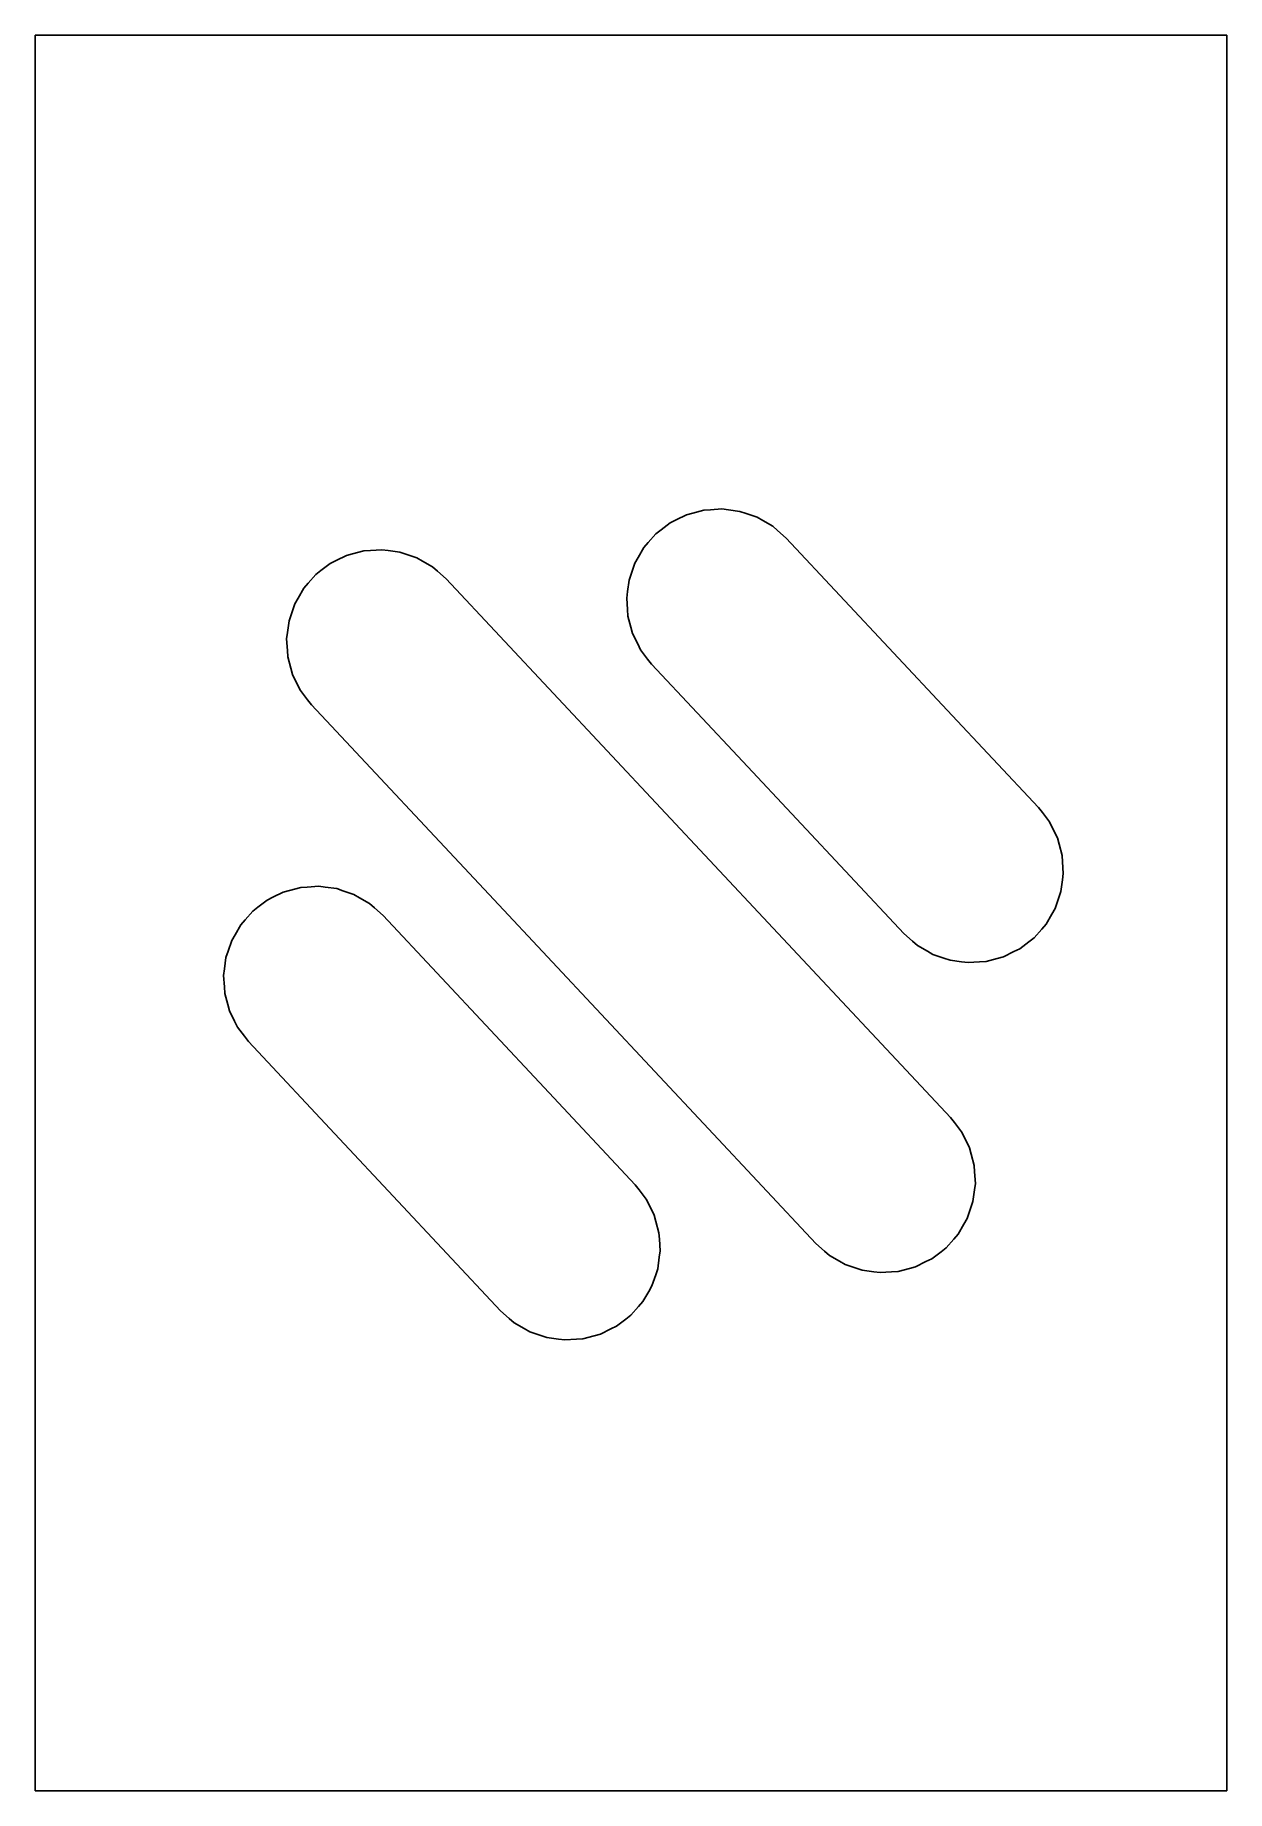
# Model space of a CAD drawing. Header units: metres. Extents: x -18.5 to 13.8, y -1.1 to 46.5.
import ezdxf

# ---------------------------------------------------------------- set-up
doc = ezdxf.new("R2010")
doc.units = ezdxf.units.M

msp = doc.modelspace()

# ---------------------------------------------------------------- linework, layer by layer
for p, q in [((-17.756, 46.5), (-18.55, 46.5)), ((-18.55, 46.5), (-18.55, 45.322)), ((-15.979, 46.5), (-17.756, 46.5)), ((-14.704, 46.5), (-15.979, 46.5)), ((-14.644, 46.5), (-14.704, 46.5)), ((-14.704, 46.5), (-14.704, 46.5)), ((-14.564, 46.5), (-14.644, 46.5)), ((-14.469, 46.5), (-14.564, 46.5)), ((-14.366, 46.5), (-14.469, 46.5)), ((-14.265, 46.5), (-14.366, 46.5)), ((-14.175, 46.5), (-14.265, 46.5)), ((-14.105, 46.5), (-14.175, 46.5)), ((-14.061, 46.5), (-14.105, 46.5)), ((8.457, 46.5), (-14.061, 46.5)), ((8.682, 46.5), (8.457, 46.5)), ((12.65, 46.5), (8.682, 46.5)), ((12.678, 46.5), (12.65, 46.5)), ((12.731, 46.5), (12.678, 46.5)), ((12.806, 46.5), (12.731, 46.5)), ((12.896, 46.5), (12.806, 46.5)), ((12.993, 46.5), (12.896, 46.5)), ((13.086, 46.5), (12.993, 46.5)), ((13.168, 46.5), (13.086, 46.5)), ((13.233, 46.5), (13.168, 46.5)), ((13.278, 46.5), (13.233, 46.5)), ((13.75, 46.5), (13.278, 46.5)), ((13.75, 45.242), (13.75, 46.5)), ((-18.55, 45.322), (-18.55, 45.26)), ((-18.55, 45.26), (-18.55, 45.132)), ((13.75, 44.449), (13.75, 45.242)), ((-18.55, 45.132), (-18.55, 44.94)), ((-18.55, 44.94), (-18.55, 44.694)), ((-18.55, 44.694), (-18.55, 42.976)), ((13.75, 33.564), (13.75, 44.449)), ((-18.55, 42.976), (-18.55, 42.8)), ((-18.55, 42.8), (-18.55, 42.583)), ((-18.55, 42.583), (-18.55, 41.727)), ((-18.55, 41.727), (-18.55, 41.519)), ((-18.55, 41.519), (-18.55, 41.298)), ((-18.55, 41.298), (-18.55, 41.081)), ((-18.55, 41.081), (-18.55, 40.888)), ((-18.55, 40.888), (-18.55, 40.25)), ((-18.55, 40.25), (-18.55, 34.806)), ((-18.55, 34.806), (-18.55, 33.637)), ((-18.55, 33.637), (-18.55, 30.314)), ((-1.337, 33.278), (-1.178, 33.356)), ((-1.178, 33.356), (-0.897, 33.494)), ((-0.897, 33.494), (-0.726, 33.54)), ((-0.726, 33.54), (-0.424, 33.621)), ((-0.424, 33.621), (-0.247, 33.633)), ((-0.247, 33.633), (0.065, 33.653)), ((0.065, 33.653), (0.241, 33.63)), ((0.241, 33.63), (0.551, 33.589)), ((0.551, 33.589), (0.719, 33.532)), ((0.719, 33.532), (1.015, 33.431)), ((1.015, 33.431), (1.169, 33.343)), ((1.169, 33.343), (1.44, 33.186)), ((13.75, 0.982), (13.75, 33.564)), ((-1.932, 32.744), (-1.725, 32.98)), ((-1.725, 32.98), (-1.585, 33.087)), ((-1.585, 33.087), (-1.337, 33.278)), ((1.44, 33.186), (1.573, 33.07)), ((1.573, 33.07), (1.808, 32.863)), ((1.808, 32.863), (6.172, 28.202)), ((-10.395, 32.252), (-10.115, 32.39)), ((-10.115, 32.39), (-9.944, 32.436)), ((-9.944, 32.436), (-9.641, 32.517)), ((-9.641, 32.517), (-9.464, 32.528)), ((-9.464, 32.528), (-9.152, 32.549)), ((-9.152, 32.549), (-8.977, 32.525)), ((-8.977, 32.525), (-8.666, 32.485)), ((-8.666, 32.485), (-8.499, 32.428)), ((-8.499, 32.428), (-8.202, 32.327)), ((-2.205, 32.34), (-2.049, 32.611)), ((-2.049, 32.611), (-1.932, 32.744)), ((-10.943, 31.875), (-10.803, 31.983)), ((-10.803, 31.983), (-10.554, 32.173)), ((-10.554, 32.173), (-10.395, 32.252)), ((-8.202, 32.327), (-8.049, 32.238)), ((-8.049, 32.238), (-7.778, 32.082)), ((-7.778, 32.082), (-7.645, 31.965)), ((-7.645, 31.965), (-7.409, 31.759)), ((-2.394, 31.89), (-2.294, 32.187)), ((-2.294, 32.187), (-2.205, 32.34)), ((-11.423, 31.236), (-11.266, 31.507)), ((-11.266, 31.507), (-11.149, 31.64)), ((-11.149, 31.64), (-10.943, 31.875)), ((-7.409, 31.759), (1.318, 22.436)), ((-2.492, 31.412), (-2.451, 31.723)), ((-2.451, 31.723), (-2.394, 31.89)), ((-11.612, 30.786), (-11.511, 31.082)), ((-11.511, 31.082), (-11.423, 31.236)), ((-2.515, 31.237), (-2.492, 31.412)), ((-2.495, 30.925), (-2.515, 31.237)), ((-11.71, 30.308), (-11.669, 30.618)), ((-11.669, 30.618), (-11.612, 30.786)), ((-2.484, 30.748), (-2.495, 30.925)), ((-2.403, 30.445), (-2.484, 30.748)), ((-18.55, 30.314), (-18.55, 13.448)), ((-11.733, 30.132), (-11.71, 30.308)), ((-11.713, 29.82), (-11.733, 30.132)), ((-2.357, 30.274), (-2.403, 30.445)), ((-2.218, 29.994), (-2.357, 30.274)), ((-2.14, 29.835), (-2.218, 29.994)), ((-11.701, 29.643), (-11.713, 29.82)), ((-11.62, 29.341), (-11.701, 29.643)), ((-1.95, 29.586), (-2.14, 29.835)), ((-1.842, 29.446), (-1.95, 29.586)), ((-11.574, 29.17), (-11.62, 29.341)), ((-11.436, 28.889), (-11.574, 29.17)), ((0.629, 26.807), (-1.842, 29.446)), ((-11.358, 28.73), (-11.436, 28.889)), ((-11.167, 28.482), (-11.358, 28.73)), ((-11.059, 28.341), (-11.167, 28.482)), ((-6.118, 23.064), (-11.059, 28.341)), ((6.172, 28.202), (8.643, 25.563)), ((4.993, 22.146), (0.629, 26.807)), ((8.643, 25.563), (8.75, 25.423)), ((8.75, 25.423), (8.941, 25.174)), ((8.941, 25.174), (9.019, 25.015)), ((9.019, 25.015), (9.158, 24.735)), ((9.158, 24.735), (9.203, 24.564)), ((9.203, 24.564), (9.284, 24.261)), ((9.284, 24.261), (9.296, 24.084)), ((9.296, 24.084), (9.316, 23.772)), ((-11.35, 23.392), (-11.652, 23.311)), ((-11.173, 23.403), (-11.35, 23.392)), ((-10.861, 23.424), (-11.173, 23.403)), ((-10.685, 23.4), (-10.861, 23.424)), ((-10.375, 23.36), (-10.685, 23.4)), ((-10.207, 23.303), (-10.375, 23.36)), ((9.293, 23.597), (9.252, 23.286)), ((9.316, 23.772), (9.293, 23.597)), ((-12.511, 22.858), (-12.652, 22.75)), ((-12.263, 23.048), (-12.511, 22.858)), ((-12.104, 23.127), (-12.263, 23.048)), ((-11.823, 23.265), (-12.104, 23.127)), ((-11.652, 23.311), (-11.823, 23.265)), ((-9.911, 23.202), (-10.207, 23.303)), ((-9.757, 23.113), (-9.911, 23.202)), ((-9.487, 22.957), (-9.757, 23.113)), ((-9.353, 22.84), (-9.487, 22.957)), ((2.609, 13.741), (-6.118, 23.064)), ((9.195, 23.119), (9.095, 22.822)), ((9.252, 23.286), (9.195, 23.119)), ((-12.975, 22.382), (-13.131, 22.111)), ((-12.858, 22.515), (-12.975, 22.382)), ((-12.652, 22.75), (-12.858, 22.515)), ((-9.118, 22.634), (-9.353, 22.84)), ((-4.754, 17.973), (-9.118, 22.634)), ((1.318, 22.436), (6.259, 17.159)), ((8.849, 22.398), (8.733, 22.265)), ((9.006, 22.669), (8.849, 22.398)), ((9.095, 22.822), (9.006, 22.669)), ((-13.22, 21.957), (-13.321, 21.661)), ((-13.131, 22.111), (-13.22, 21.957)), ((5.228, 21.94), (4.993, 22.146)), ((5.361, 21.823), (5.228, 21.94)), ((8.386, 21.922), (8.137, 21.731)), ((8.526, 22.03), (8.386, 21.922)), ((8.733, 22.265), (8.526, 22.03)), ((-13.378, 21.493), (-13.419, 21.183)), ((-13.321, 21.661), (-13.378, 21.493)), ((5.632, 21.666), (5.361, 21.823)), ((5.785, 21.578), (5.632, 21.666)), ((5.632, 21.666), (5.632, 21.666)), ((6.082, 21.477), (5.785, 21.578)), ((6.249, 21.42), (6.082, 21.477)), ((7.527, 21.469), (7.224, 21.388)), ((7.698, 21.515), (7.527, 21.469)), ((7.978, 21.653), (7.698, 21.515)), ((8.137, 21.731), (7.978, 21.653)), ((-13.419, 21.183), (-13.442, 21.007)), ((-13.442, 21.007), (-13.421, 20.695)), ((6.56, 21.379), (6.249, 21.42)), ((6.735, 21.356), (6.56, 21.379)), ((7.048, 21.376), (6.735, 21.356)), ((7.224, 21.388), (7.048, 21.376)), ((-13.421, 20.695), (-13.41, 20.518)), ((-13.41, 20.518), (-13.329, 20.216)), ((-13.329, 20.216), (-13.283, 20.045)), ((-13.283, 20.045), (-13.145, 19.764)), ((-13.145, 19.764), (-13.066, 19.605)), ((-13.066, 19.605), (-12.876, 19.357)), ((-12.876, 19.357), (-12.768, 19.216)), ((-12.768, 19.216), (-10.297, 16.577)), ((-2.284, 15.334), (-4.754, 17.973)), ((6.259, 17.159), (6.367, 17.018)), ((6.367, 17.018), (6.558, 16.77)), ((6.558, 16.77), (6.636, 16.611)), ((-10.297, 16.577), (-5.934, 11.916)), ((6.636, 16.611), (6.774, 16.33)), ((6.774, 16.33), (6.82, 16.159)), ((6.82, 16.159), (6.901, 15.857)), ((6.901, 15.857), (6.913, 15.68)), ((-2.176, 15.193), (-2.284, 15.334)), ((6.933, 15.368), (6.91, 15.192)), ((6.913, 15.68), (6.933, 15.368)), ((-1.985, 14.945), (-2.176, 15.193)), ((-1.907, 14.786), (-1.985, 14.945)), ((-1.769, 14.505), (-1.907, 14.786)), ((6.869, 14.882), (6.812, 14.714)), ((6.91, 15.192), (6.869, 14.882)), ((-1.723, 14.334), (-1.769, 14.505)), ((-1.642, 14.032), (-1.723, 14.334)), ((-1.723, 14.334), (-1.723, 14.334)), ((6.711, 14.418), (6.623, 14.264)), ((6.812, 14.714), (6.711, 14.418)), ((-1.63, 13.855), (-1.642, 14.032)), ((-1.61, 13.543), (-1.63, 13.855)), ((6.349, 13.86), (6.143, 13.625)), ((6.466, 13.993), (6.349, 13.86)), ((6.623, 14.264), (6.466, 13.993)), ((-18.55, 13.448), (-18.55, 9.566)), ((-1.674, 13.057), (-1.633, 13.367)), ((-1.633, 13.367), (-1.61, 13.543)), ((2.845, 13.535), (2.609, 13.741)), ((2.978, 13.418), (2.845, 13.535)), ((3.249, 13.262), (2.978, 13.418)), ((6.003, 13.517), (5.754, 13.327)), ((6.143, 13.625), (6.003, 13.517)), ((-1.832, 12.593), (-1.731, 12.889)), ((-1.731, 12.889), (-1.674, 13.057)), ((3.402, 13.173), (3.249, 13.262)), ((3.699, 13.072), (3.402, 13.173)), ((3.402, 13.173), (3.402, 13.173)), ((3.866, 13.015), (3.699, 13.072)), ((4.177, 12.975), (3.866, 13.015)), ((4.352, 12.951), (4.177, 12.975)), ((4.664, 12.972), (4.352, 12.951)), ((4.841, 12.983), (4.664, 12.972)), ((5.144, 13.064), (4.841, 12.983)), ((5.315, 13.11), (5.144, 13.064)), ((5.595, 13.248), (5.315, 13.11)), ((5.754, 13.327), (5.595, 13.248)), ((-2.077, 12.168), (-1.92, 12.439)), ((-1.92, 12.439), (-1.832, 12.593)), ((-5.934, 11.916), (-5.698, 11.71)), ((-2.4, 11.8), (-2.194, 12.035)), ((-2.194, 12.035), (-2.077, 12.168)), ((-5.698, 11.71), (-5.565, 11.593)), ((-5.565, 11.593), (-5.294, 11.437)), ((-5.294, 11.437), (-5.141, 11.348)), ((-2.948, 11.423), (-2.789, 11.502)), ((-2.789, 11.502), (-2.541, 11.692)), ((-2.541, 11.692), (-2.4, 11.8)), ((-5.141, 11.348), (-4.845, 11.247)), ((-4.845, 11.247), (-4.677, 11.19)), ((-4.677, 11.19), (-4.367, 11.15)), ((-4.367, 11.15), (-4.191, 11.126)), ((-4.191, 11.126), (-3.879, 11.147)), ((-3.879, 11.147), (-3.702, 11.158)), ((-3.702, 11.158), (-3.4, 11.239)), ((-3.4, 11.239), (-3.228, 11.285)), ((-3.228, 11.285), (-2.948, 11.423)), ((-18.55, 9.566), (-18.55, 5.774)), ((-18.55, 5.774), (-18.55, 4.136)), ((-18.55, 4.136), (-18.55, 3.941)), ((-18.55, 3.941), (-18.55, 3.103)), ((-18.55, 3.103), (-18.55, 2.899)), ((-18.55, 2.899), (-18.55, 2.74)), ((-18.55, 2.74), (-18.55, 1.014)), ((-18.55, 1.014), (-18.55, 0.785)), ((13.75, 0.183), (13.75, 0.982)), ((-18.55, 0.785), (-18.55, 0.615)), ((-18.55, 0.615), (-18.55, 0.51)), ((-18.55, 0.51), (-18.55, -0.477)), ((13.75, -1.1), (13.75, 0.183)), ((-18.55, -0.477), (-18.55, -0.539)), ((-18.55, -0.539), (-18.55, -0.559)), ((-18.55, -0.559), (-18.55, -1.1)), ((-18.55, -1.1), (-15.979, -1.1)), ((-15.979, -1.1), (-14.704, -1.1)), ((-14.704, -1.1), (-14.644, -1.1)), ((-14.644, -1.1), (-14.564, -1.1)), ((-14.564, -1.1), (-14.469, -1.1)), ((-14.469, -1.1), (-14.366, -1.1)), ((-14.366, -1.1), (-14.265, -1.1)), ((-14.265, -1.1), (-14.175, -1.1)), ((-14.175, -1.1), (-14.105, -1.1)), ((-14.105, -1.1), (-14.061, -1.1)), ((-14.061, -1.1), (8.457, -1.1)), ((8.457, -1.1), (8.682, -1.1)), ((8.682, -1.1), (12.65, -1.1)), ((12.65, -1.1), (12.678, -1.1)), ((12.678, -1.1), (12.731, -1.1)), ((12.731, -1.1), (12.806, -1.1)), ((12.806, -1.1), (12.896, -1.1)), ((12.896, -1.1), (12.993, -1.1)), ((12.993, -1.1), (13.086, -1.1)), ((13.086, -1.1), (13.168, -1.1)), ((13.168, -1.1), (13.233, -1.1)), ((13.233, -1.1), (13.278, -1.1)), ((13.278, -1.1), (13.75, -1.1))]:
    msp.add_line(p, q)

doc.saveas('drawing.dxf')
